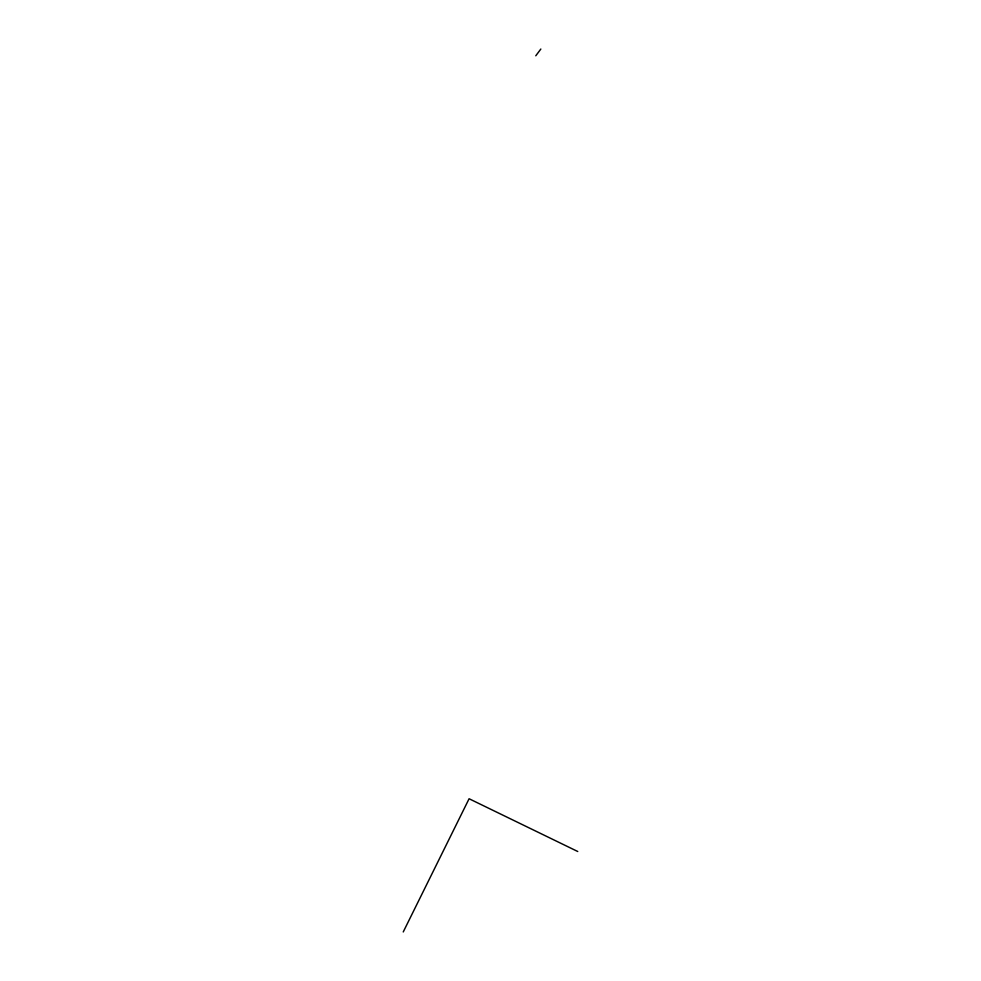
<?xml version="1.0" encoding="UTF-8"?>
<svg xmlns="http://www.w3.org/2000/svg" width="981" height="981" viewBox="0 0 981 981"><rect width="100%" height="100%" fill="white"/><g stroke="black" fill="none" stroke-linecap="round" stroke-linejoin="round"><path stroke-width="1.47" d="M403.24 931.95L469.09 798.742L577.76 851.508M535.785 55.782L540.838 49.05"/></g></svg>
